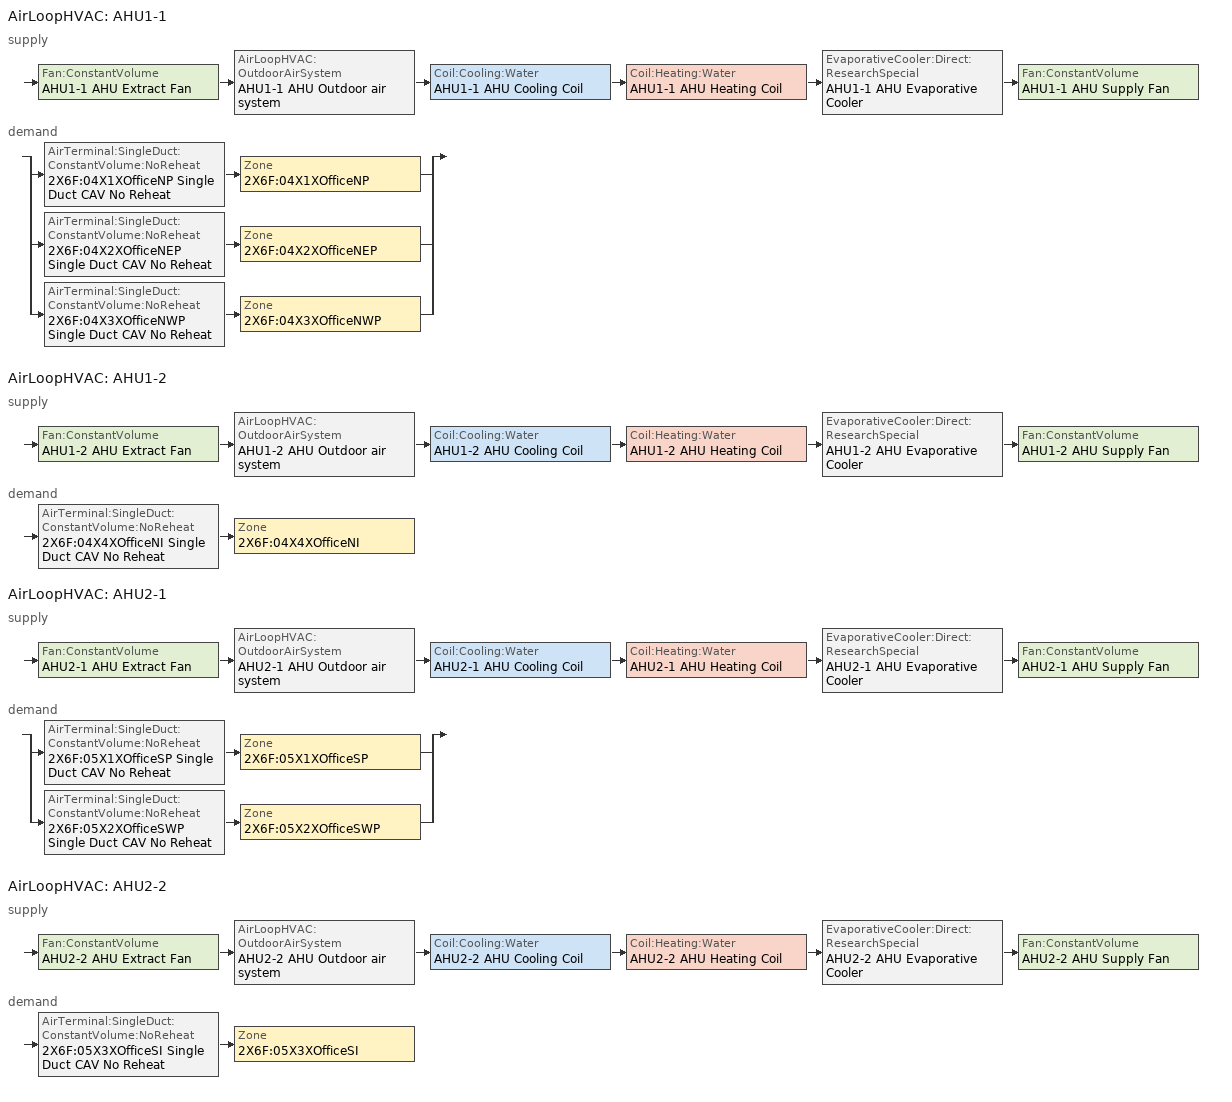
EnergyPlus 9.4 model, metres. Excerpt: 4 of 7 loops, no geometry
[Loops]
AirLoopHVAC 'AHU1-1'
 supply: Fan:ConstantVolume 'AHU1-1 AHU Extract Fan' > AirLoopHVAC:OutdoorAirSystem 'AHU1-1 AHU Outdoor air system' > Coil:Cooling:Water 'AHU1-1 AHU Cooling Coil' > Coil:Heating:Water 'AHU1-1 AHU Heating Coil' > EvaporativeCooler:Direct:ResearchSpecial 'AHU1-1 AHU Evaporative Cooler' > Fan:ConstantVolume 'AHU1-1 AHU Supply Fan'
 demand: split
  | AirTerminal:SingleDuct:ConstantVolume:NoReheat '2X6F:04X1XOfficeNP Single Duct CAV No Reheat' > Zone '2X6F:04X1XOfficeNP'
  | AirTerminal:SingleDuct:ConstantVolume:NoReheat '2X6F:04X2XOfficeNEP Single Duct CAV No Reheat' > Zone '2X6F:04X2XOfficeNEP'
  | AirTerminal:SingleDuct:ConstantVolume:NoReheat '2X6F:04X3XOfficeNWP Single Duct CAV No Reheat' > Zone '2X6F:04X3XOfficeNWP'
AirLoopHVAC 'AHU1-2'
 supply: Fan:ConstantVolume 'AHU1-2 AHU Extract Fan' > AirLoopHVAC:OutdoorAirSystem 'AHU1-2 AHU Outdoor air system' > Coil:Cooling:Water 'AHU1-2 AHU Cooling Coil' > Coil:Heating:Water 'AHU1-2 AHU Heating Coil' > EvaporativeCooler:Direct:ResearchSpecial 'AHU1-2 AHU Evaporative Cooler' > Fan:ConstantVolume 'AHU1-2 AHU Supply Fan'
 demand: AirTerminal:SingleDuct:ConstantVolume:NoReheat '2X6F:04X4XOfficeNI Single Duct CAV No Reheat' > Zone '2X6F:04X4XOfficeNI'
AirLoopHVAC 'AHU2-1'
 supply: Fan:ConstantVolume 'AHU2-1 AHU Extract Fan' > AirLoopHVAC:OutdoorAirSystem 'AHU2-1 AHU Outdoor air system' > Coil:Cooling:Water 'AHU2-1 AHU Cooling Coil' > Coil:Heating:Water 'AHU2-1 AHU Heating Coil' > EvaporativeCooler:Direct:ResearchSpecial 'AHU2-1 AHU Evaporative Cooler' > Fan:ConstantVolume 'AHU2-1 AHU Supply Fan'
 demand: split
  | AirTerminal:SingleDuct:ConstantVolume:NoReheat '2X6F:05X1XOfficeSP Single Duct CAV No Reheat' > Zone '2X6F:05X1XOfficeSP'
  | AirTerminal:SingleDuct:ConstantVolume:NoReheat '2X6F:05X2XOfficeSWP Single Duct CAV No Reheat' > Zone '2X6F:05X2XOfficeSWP'
AirLoopHVAC 'AHU2-2'
 supply: Fan:ConstantVolume 'AHU2-2 AHU Extract Fan' > AirLoopHVAC:OutdoorAirSystem 'AHU2-2 AHU Outdoor air system' > Coil:Cooling:Water 'AHU2-2 AHU Cooling Coil' > Coil:Heating:Water 'AHU2-2 AHU Heating Coil' > EvaporativeCooler:Direct:ResearchSpecial 'AHU2-2 AHU Evaporative Cooler' > Fan:ConstantVolume 'AHU2-2 AHU Supply Fan'
 demand: AirTerminal:SingleDuct:ConstantVolume:NoReheat '2X6F:05X3XOfficeSI Single Duct CAV No Reheat' > Zone '2X6F:05X3XOfficeSI'
[Sizing:System] Type of Load to Size On=Sensible; Central Heating Maximum System Air Flow Ratio=1; Preheat Design Temperature {C}=5; Preheat Design Humidity Ratio {kgWater/kgDryAir}=0.008; Precool Design Temperature {C}=11; Precool Design Humidity Ratio {kgWater/kgDryAir}=0.008; Central Cooling Design Supply Air Temperature {C}=12; Central Heating Design Supply Air Temperature {C}=16; Type of Zone Sum to Use=Noncoincident; 100% Outdoor Air in Cooling=No; 100% Outdoor Air in Heating=No; Central Cooling Design Supply Air Humidity Ratio {kgWater/kgDryAir}=0.008; Central Heating Design Supply Air Humidity Ratio {kgWater/kgDryAir}=0.008; Cooling Supply Air Flow Rate Method=Designday; Heating Supply Air Flow Rate Method=Designday; System Outdoor Air Method=ZoneSum; Zone Maximum Outdoor Air Fraction=1; Cooling Design Capacity Method=CoolingDesignCapacity; Cooling Design Capacity {W}=autosize; Heating Design Capacity Method=HeatingDesignCapacity; Heating Design Capacity {W}=autosize; Central Cooling Capacity Control Method=OnOff
Name | Design Outdoor Air Flow Rate {m3/s}
AHU1-1 | 0.4203
AHU1-2 | 0.4064
AHU2-1 | 0.3125
AHU2-2 | 0.3875
[AirLoopHVAC]
Name | Design Supply Air Flow Rate {m3/s}
AHU1-1 | 2.0767
AHU1-2 | 1.7256
AHU2-1 | 1.4183
AHU2-2 | 1.5917
[Fan:ConstantVolume] Availability Schedule=On 24/7; Fan Total Efficiency=0.7; Motor Efficiency=0.9; Motor In Airstream Fraction=1
Name | Pressure Rise {Pa} | Maximum Flow Rate {m3/s}
AHU1-1 AHU Extract Fan | 348 | 2.0767
AHU1-1 AHU Supply Fan | 838 | 2.0767
AHU1-2 AHU Extract Fan | 367 | 1.7256
AHU1-2 AHU Supply Fan | 958 | 1.7256
AHU2-1 AHU Extract Fan | 360 | 1.4183
AHU2-1 AHU Supply Fan | 832 | 1.4183
AHU2-2 AHU Extract Fan | 378 | 1.5917
AHU2-2 AHU Supply Fan | 911 | 1.5917
[Controller:OutdoorAir] Economizer Control Type=NoEconomizer; Economizer Control Action Type=ModulateFlow; Lockout Type=NoLockout; Minimum Limit Type=FixedMinimum; High Humidity Control=No; High Humidity Outdoor Air Flow Ratio=1; Control High Indoor Humidity Based on Outdoor Humidity Ratio=Yes; Heat Recovery Bypass Control Type=BypassWhenWithinEconomizerLimits
Name | Minimum Outdoor Air Flow Rate {m3/s} | Maximum Outdoor Air Flow Rate {m3/s}
AHU1-1 AHU Outdoor Air Controller | 0.4203 | 0.4203
AHU1-2 AHU Outdoor Air Controller | 0.4064 | 0.4064
AHU2-1 AHU Outdoor Air Controller | 0.3125 | 0.3125
AHU2-2 AHU Outdoor Air Controller | 0.3875 | 0.3875
[Coil:Cooling:Water] Availability Schedule=On 24/7; Design Inlet Water Temperature {C}=7; Type of Analysis=SimpleAnalysis; Heat Exchanger Configuration=CrossFlow
Name | Design Water Flow Rate {m3/s} | Design Air Flow Rate {m3/s} | Design Inlet Air Temperature {C} | Design Outlet Air Temperature {C} | Design Inlet Air Humidity Ratio {kgWater/kgDryAir} | Design Outlet Air Humidity Ratio {kgWater/kgDryAir}
AHU1-1 AHU Cooling Coil | 0.002117 | 2.0767 | 27.5 | 15.1 | 0.0121 | 0.0102
AHU1-2 AHU Cooling Coil | 0.001867 | 1.7256 | 27.8 | 14.9 | 0.0122 | 0.01
AHU2-1 AHU Cooling Coil | 0.001483 | 1.418 | 27.5 | 14.9 | 0.0121 | 0.0101
AHU2-2 AHU Cooling Coil | 0.001733 | 1.5917 | 27.8 | 15 | 0.0124 | 0.0101
[Coil:Heating:Water] Availability Schedule=On 24/7; Performance Input Method=NominalCapacity; Rated Inlet Water Temperature {C}=50; Rated Outlet Water Temperature {C}=45; Rated Ratio for Air and Water Convection=0.5
Name | U-Factor Times Area Value {W/K} | Maximum Water Flow Rate {m3/s} | Rated Capacity {W} | Rated Inlet Air Temperature {C} | Rated Outlet Air Temperature {C}
AHU1-1 AHU Heating Coil | 1641.3 | 0.00175 | 36600 | 17.5 | 32.1
AHU1-2 AHU Heating Coil | 1182.5 | 0.00155 | 32400 | 11.9 | 27.5
AHU2-1 AHU Heating Coil | 1615 | 0.00155 | 32300 | 17.2 | 36.1
AHU2-2 AHU Heating Coil | 1063.8 | 0.00145 | 30000 | 11.1 | 26.8
[EvaporativeCooler:Direct:ResearchSpecial] Availability Schedule=On 24/7; Cooler Design Effectiveness=0.7; Recirculating Water Pump Design Power {W}=100; Water Pump Power Sizing Factor {W/(m3/s)}=90; Drift Loss Fraction=0; Evaporative Operation Maximum Limit Wetbulb Temperature=13.9
Name | Primary Air Design Flow Rate {m3/s}
AHU1-1 AHU Evaporative Cooler | 2.077
AHU1-2 AHU Evaporative Cooler | 1.726
AHU2-1 AHU Evaporative Cooler | 1.418
AHU2-2 AHU Evaporative Cooler | 1.592
[ZoneControl:Thermostat] Control Type Schedule=Control type schedule: Always 4
Name | Zone or ZoneList | Control 1
2X6F:04X1XOfficeNP Thermostat | 2X6F:04X1XOfficeNP | 2X6F:04X1XOfficeNP Dual SP
2X6F:04X2XOfficeNEP Thermostat | 2X6F:04X2XOfficeNEP | 2X6F:04X2XOfficeNEP Dual SP
2X6F:04X3XOfficeNWP Thermostat | 2X6F:04X3XOfficeNWP | 2X6F:04X3XOfficeNWP Dual SP
2X6F:04X4XOfficeNI Thermostat | 2X6F:04X4XOfficeNI | 2X6F:04X4XOfficeNI Dual SP
2X6F:05X1XOfficeSP Thermostat | 2X6F:05X1XOfficeSP | 2X6F:05X1XOfficeSP Dual SP
2X6F:05X2XOfficeSWP Thermostat | 2X6F:05X2XOfficeSWP | 2X6F:05X2XOfficeSWP Dual SP
2X6F:05X3XOfficeSI Thermostat | 2X6F:05X3XOfficeSI | 2X6F:05X3XOfficeSI Dual SP
[ThermostatSetpoint:DualSetpoint] Heating Setpoint Temperature Schedule=Heating set point schedule; Cooling Setpoint Temperature Schedule=Cooling set point schedule
2X6F:04X1XOfficeNP Dual SP; 2X6F:04X2XOfficeNEP Dual SP; 2X6F:04X3XOfficeNWP Dual SP; 2X6F:04X4XOfficeNI Dual SP; 2X6F:05X1XOfficeSP Dual SP; 2X6F:05X2XOfficeSWP Dual SP; 2X6F:05X3XOfficeSI Dual SP
[Sizing:Zone] Zone Cooling Design Supply Air Temperature Input Method=SupplyAirTemperature; Zone Cooling Design Supply Air Temperature {C}=14; Zone Cooling Design Supply Air Temperature Difference {deltaC}=10; Zone Heating Design Supply Air Temperature Input Method=SupplyAirTemperature; Zone Heating Design Supply Air Temperature {C}=50; Zone Heating Design Supply Air Temperature Difference {deltaC}=10; Zone Cooling Design Supply Air Humidity Ratio {kgWater/kgDryAir}=0.009; Zone Heating Design Supply Air Humidity Ratio {kgWater/kgDryAir}=0.004; Zone Heating Sizing Factor=1.25; Zone Cooling Sizing Factor=1.15; Cooling Design Air Flow Method=DesignDay; Cooling Design Air Flow Rate {m3/s}=0; Cooling Minimum Air Flow per Zone Floor Area {m3/s-m2}=0.00076; Cooling Minimum Air Flow {m3/s}=0; Cooling Minimum Air Flow Fraction=0; Heating Design Air Flow Method=DesignDay; Heating Design Air Flow Rate {m3/s}=0; Heating Maximum Air Flow per Zone Floor Area {m3/s-m2}=0.00203; Heating Maximum Air Flow {m3/s}=0.14158; Heating Maximum Air Flow Fraction=0.3; Account for Dedicated Outdoor Air System=No; Dedicated Outdoor Air System Control Strategy=NeutralSupplyAir; Dedicated Outdoor Air Low Setpoint Temperature for Design {C}=autosize; Dedicated Outdoor Air High Setpoint Temperature for Design {C}=autosize
Name | Design Specification Outdoor Air Object | Design Specification Zone Air Distribution Object
2X6F:04X1XOfficeNP | 2X6F:04X1XOfficeNP Design Specification Outdoor Air Object | 2X6F:04X1XOfficeNP Design Specification Zone Air Distribution Object
2X6F:04X2XOfficeNEP | 2X6F:04X2XOfficeNEP Design Specification Outdoor Air Object | 2X6F:04X2XOfficeNEP Design Specification Zone Air Distribution Object
2X6F:04X3XOfficeNWP | 2X6F:04X3XOfficeNWP Design Specification Outdoor Air Object | 2X6F:04X3XOfficeNWP Design Specification Zone Air Distribution Object
2X6F:04X4XOfficeNI | 2X6F:04X4XOfficeNI Design Specification Outdoor Air Object | 2X6F:04X4XOfficeNI Design Specification Zone Air Distribution Object
2X6F:05X1XOfficeSP | 2X6F:05X1XOfficeSP Design Specification Outdoor Air Object | 2X6F:05X1XOfficeSP Design Specification Zone Air Distribution Object
2X6F:05X2XOfficeSWP | 2X6F:05X2XOfficeSWP Design Specification Outdoor Air Object | 2X6F:05X2XOfficeSWP Design Specification Zone Air Distribution Object
2X6F:05X3XOfficeSI | 2X6F:05X3XOfficeSI Design Specification Outdoor Air Object | 2X6F:05X3XOfficeSI Design Specification Zone Air Distribution Object
[DesignSpecification:OutdoorAir] Outdoor Air Method=Flow/Person; Outdoor Air Flow per Person {m3/s-person}=0.00944; Outdoor Air Flow per Zone Floor Area {m3/s-m2}=0; Outdoor Air Flow per Zone {m3/s}=0; Outdoor Air Flow Air Changes per Hour {1/hr}=0; Outdoor Air Schedule=On 24/7
2X6F:04X1XOfficeNP Design Specification Outdoor Air Object; 2X6F:04X2XOfficeNEP Design Specification Outdoor Air Object; 2X6F:04X3XOfficeNWP Design Specification Outdoor Air Object; 2X6F:04X4XOfficeNI Design Specification Outdoor Air Object; 2X6F:05X1XOfficeSP Design Specification Outdoor Air Object; 2X6F:05X2XOfficeSWP Design Specification Outdoor Air Object; 2X6F:05X3XOfficeSI Design Specification Outdoor Air Object
[DesignSpecification:ZoneAirDistribution] Zone Air Distribution Effectiveness in Cooling Mode=1; Zone Air Distribution Effectiveness in Heating Mode=1; Zone Secondary Recirculation Fraction=0
2X6F:04X1XOfficeNP Design Specification Zone Air Distribution Object; 2X6F:04X2XOfficeNEP Design Specification Zone Air Distribution Object; 2X6F:04X3XOfficeNWP Design Specification Zone Air Distribution Object; 2X6F:04X4XOfficeNI Design Specification Zone Air Distribution Object; 2X6F:05X1XOfficeSP Design Specification Zone Air Distribution Object; 2X6F:05X2XOfficeSWP Design Specification Zone Air Distribution Object; 2X6F:05X3XOfficeSI Design Specification Zone Air Distribution Object
[Zone equipment]
2X6F:04X1XOfficeNP: 2X6F:04X1XOfficeNP Single Duct CAV No Reheat
2X6F:04X2XOfficeNEP: 2X6F:04X2XOfficeNEP Single Duct CAV No Reheat
2X6F:04X3XOfficeNWP: 2X6F:04X3XOfficeNWP Single Duct CAV No Reheat
2X6F:04X4XOfficeNI: 2X6F:04X4XOfficeNI Single Duct CAV No Reheat
2X6F:05X1XOfficeSP: 2X6F:05X1XOfficeSP Single Duct CAV No Reheat
2X6F:05X2XOfficeSWP: 2X6F:05X2XOfficeSWP Single Duct CAV No Reheat
2X6F:05X3XOfficeSI: 2X6F:05X3XOfficeSI Single Duct CAV No Reheat
[AirTerminal:SingleDuct:ConstantVolume:NoReheat] Availability Schedule=HVAC schedule
Name | Maximum Air Flow Rate {m3/s}
2X6F:04X1XOfficeNP Single Duct CAV No Reheat | 1.1531
2X6F:04X2XOfficeNEP Single Duct CAV No Reheat | 0.495
2X6F:04X3XOfficeNWP Single Duct CAV No Reheat | 0.4286
2X6F:04X4XOfficeNI Single Duct CAV No Reheat | 1.7256
2X6F:05X1XOfficeSP Single Duct CAV No Reheat | 0.9989
2X6F:05X2XOfficeSWP Single Duct CAV No Reheat | 0.4194
2X6F:05X3XOfficeSI Single Duct CAV No Reheat | 1.5917
[SetpointManager:MultiZone:Heating:Average] Minimum Setpoint Temperature {C}=18; Maximum Setpoint Temperature {C}=34
Name | HVAC Air Loop | Setpoint Node or NodeList
AHU1-1 Setpoint Manager Heating | AHU1-1 | AHU1-1 Setpoint Manager Heating Node List
AHU2-1 Setpoint Manager Heating | AHU2-1 | AHU2-1 Setpoint Manager Heating Node List
[SetpointManager:MixedAir] Control Variable=Temperature
Name | Setpoint Node or NodeList
AHU1-1 AHU Outdoor air system Mixed Air Manager | AHU1-1 AHU Mixed Air Outlet
AHU1-1 AHU Cooling Coil Mixed Air Manager | AHU1-1 AHU Cooling Coil Air Outlet Node
AHU1-1 AHU Heating Coil Mixed Air Manager | AHU1-1 AHU Heating Coil Air Outlet Node
AHU1-1 AHU Evaporative Cooler Mixed Air Manager | AHU1-1 AHU Evaporative Cooler Air Outlet Node
AHU1-2 AHU Outdoor air system Mixed Air Manager | AHU1-2 AHU Mixed Air Outlet
AHU1-2 AHU Cooling Coil Mixed Air Manager | AHU1-2 AHU Cooling Coil Air Outlet Node
AHU1-2 AHU Heating Coil Mixed Air Manager | AHU1-2 AHU Heating Coil Air Outlet Node
AHU1-2 AHU Evaporative Cooler Mixed Air Manager | AHU1-2 AHU Evaporative Cooler Air Outlet Node
AHU2-1 AHU Outdoor air system Mixed Air Manager | AHU2-1 AHU Mixed Air Outlet
AHU2-1 AHU Cooling Coil Mixed Air Manager | AHU2-1 AHU Cooling Coil Air Outlet Node
AHU2-1 AHU Heating Coil Mixed Air Manager | AHU2-1 AHU Heating Coil Air Outlet Node
AHU2-1 AHU Evaporative Cooler Mixed Air Manager | AHU2-1 AHU Evaporative Cooler Air Outlet Node
AHU2-2 AHU Outdoor air system Mixed Air Manager | AHU2-2 AHU Mixed Air Outlet
AHU2-2 AHU Cooling Coil Mixed Air Manager | AHU2-2 AHU Cooling Coil Air Outlet Node
AHU2-2 AHU Heating Coil Mixed Air Manager | AHU2-2 AHU Heating Coil Air Outlet Node
AHU2-2 AHU Evaporative Cooler Mixed Air Manager | AHU2-2 AHU Evaporative Cooler Air Outlet Node
[SetpointManager:SingleZone:Heating] Control Variable=Temperature; Minimum Supply Air Temperature {C}=18; Maximum Supply Air Temperature {C}=34
Name | Control Zone | Setpoint Node or NodeList
AHU1-2 Setpoint Manager Heating | 2X6F:04X4XOfficeNI | AHU1-2 Setpoint Manager Heating Node List
AHU2-2 Setpoint Manager Heating | 2X6F:05X3XOfficeSI | AHU2-2 Setpoint Manager Heating Node List
[Controller:WaterCoil] Control Variable=Temperature; Actuator Variable=Flow; Controller Convergence Tolerance {deltaC}=autosize; Minimum Actuated Flow {m3/s}=0
Name | Action | Maximum Actuated Flow {m3/s}
AHU1-1 AHU Cooling Coil Controller | Reverse | 0.002117
AHU1-1 AHU Heating Coil Controller | Normal | 0.00175
AHU1-2 AHU Cooling Coil Controller | Reverse | 0.001867
AHU1-2 AHU Heating Coil Controller; AHU2-1 AHU Heating Coil Controller | Normal | 0.00155
AHU2-1 AHU Cooling Coil Controller | Reverse | 0.001483
AHU2-2 AHU Cooling Coil Controller | Reverse | 0.001733
AHU2-2 AHU Heating Coil Controller | Normal | 0.00145
[Schedule:Compact]
On 24/7: Through: 12/31, For: AllDays, Until: 24:00, 1
Heating set point schedule: Through: 12/31, For: AllDays, Until: 24:00, 22
Cooling set point schedule: Through: 12/31, For: AllDays, Until: 24:00, 26
Control type schedule: Always 4: Through: 12/31, For: Weekdays, Until: 07:00, 0, Until: 21:00, 4, Until: 24:00, 0, For: Saturday, Until: 24:00, 0, For: Sunday Holidays, Until: 24:00, 0, For: SummerDesignDay AllOtherDays, Until: 07:00, 0, Until: 21:00, 4, Until: 24:00, 0
HVAC schedule: Through: 12/31, For: Weekdays, Until: 07:00, 0, Until: 21:00, 1, Until: 24:00, 0, For: Saturday, Until: 24:00, 0, For: Sunday Holidays, Until: 24:00, 0, For: SummerDesignDay AllOtherDays, Until: 07:00, 0, Until: 21:00, 1, Until: 24:00, 0
